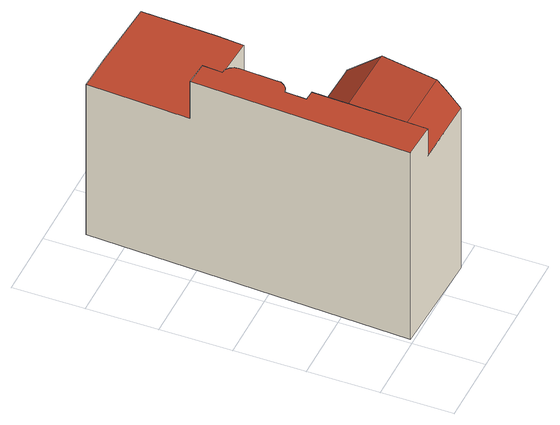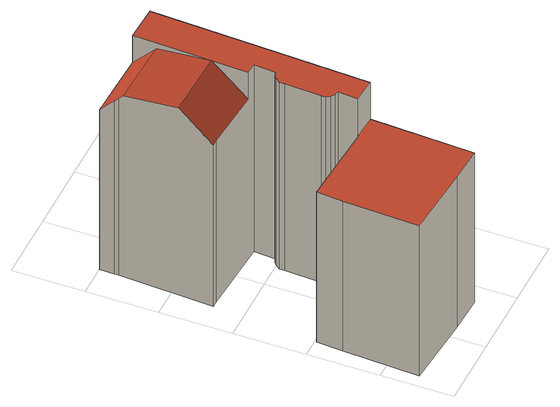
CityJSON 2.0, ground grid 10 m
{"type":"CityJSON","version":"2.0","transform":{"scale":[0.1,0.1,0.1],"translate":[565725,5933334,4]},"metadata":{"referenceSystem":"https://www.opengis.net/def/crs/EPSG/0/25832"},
"CityObjects":{
"building1":{"type":"Building","attributes":{"Gemeindeschluessel":"02100102","Geometrietyp2DReferenz":"3000","function":"31001_2010","roofType":"1000","measuredHeight":31.12,"storeysAboveGround":9},"address":[{"country":"Germany","locality":"Hamburg","thoroughfareNumber":"70","thoroughfareName":"Bei den Mühren"}],"geometry":[{"type":"Solid","lod":"2","boundaries":[[[[0,1,2,3,4,5]],[[6,7,3,2]],[[8,9,10,11]],[[12,13,14,15]],[[13,16,17,14]],[[16,18,19,17]],[[18,20,21,19]],[[20,22,23,21]],[[22,24,25,23]],[[24,26,27,25]],[[26,28,29,27]],[[28,30,31,29]],[[30,32,33,31]],[[1,0,34,35]],[[0,5,36,34]],[[37,38,39,40]],[[41,42,43,44]],[[42,45,46,43]],[[45,47,48,46]],[[15,14,17,19,21,23,25,27,29,31,33,40,39,35,34,36,49,50,44,43,46,48,51]],[[11,52,50,49,53,8]],[[54,55,4,3,7,56]],[[40,33,32,54,56,37]],[[51,48,47,57]],[[39,38,6,2,1,35]],[[44,50,52,41]],[[51,57,10,9,12,15]],[[36,5,4,55,53,49]],[[56,7,6,38,37]],[[52,11,10,57,47,45,42,41]],[[54,32,30,28,26,24,22,20,18,16,13,12,9,8,53,55]]]],"semantics":{"surfaces":[{"type":"RoofSurface"},{"type":"WallSurface"},{"type":"GroundSurface"}],"values":[[0,0,1,1,1,1,1,1,1,1,1,1,1,1,1,1,1,1,1,2,1,1,1,1,1,1,1,1,0,0,0]]}}]}
},
"vertices":[
[156,21,298],[156,26,303],[156,33,310],[58,36,310],[57,3,275],[155,0,275],[160,109,320],[62,112,320],[22,310,320],[56,308,320],[56,308,259],[22,310,259],[54,280,320],[60,279,320],[60,279,9],[54,280,9],[65,275,320],[65,275,9],[68,270,320],[68,270,9],[69,264,320],[69,264,9],[66,213,320],[66,213,9],[66,206,320],[66,206,9],[62,200,320],[62,200,9],[57,196,320],[57,196,9],[51,194,320],[51,194,9],[49,164,320],[49,164,9],[156,21,9],[156,26,9],[155,0,9],[155,158,277],[163,158,277],[163,158,9],[155,158,9],[80,452,259],[182,445,259],[182,445,9],[80,452,9],[177,339,259],[177,339,9],[174,302,259],[174,302,9],[7,5,9],[29,454,9],[56,309,9],[29,454,259],[7,5,320],[64,163,320],[57,3,320],[64,163,275],[56,309,259]
]}
